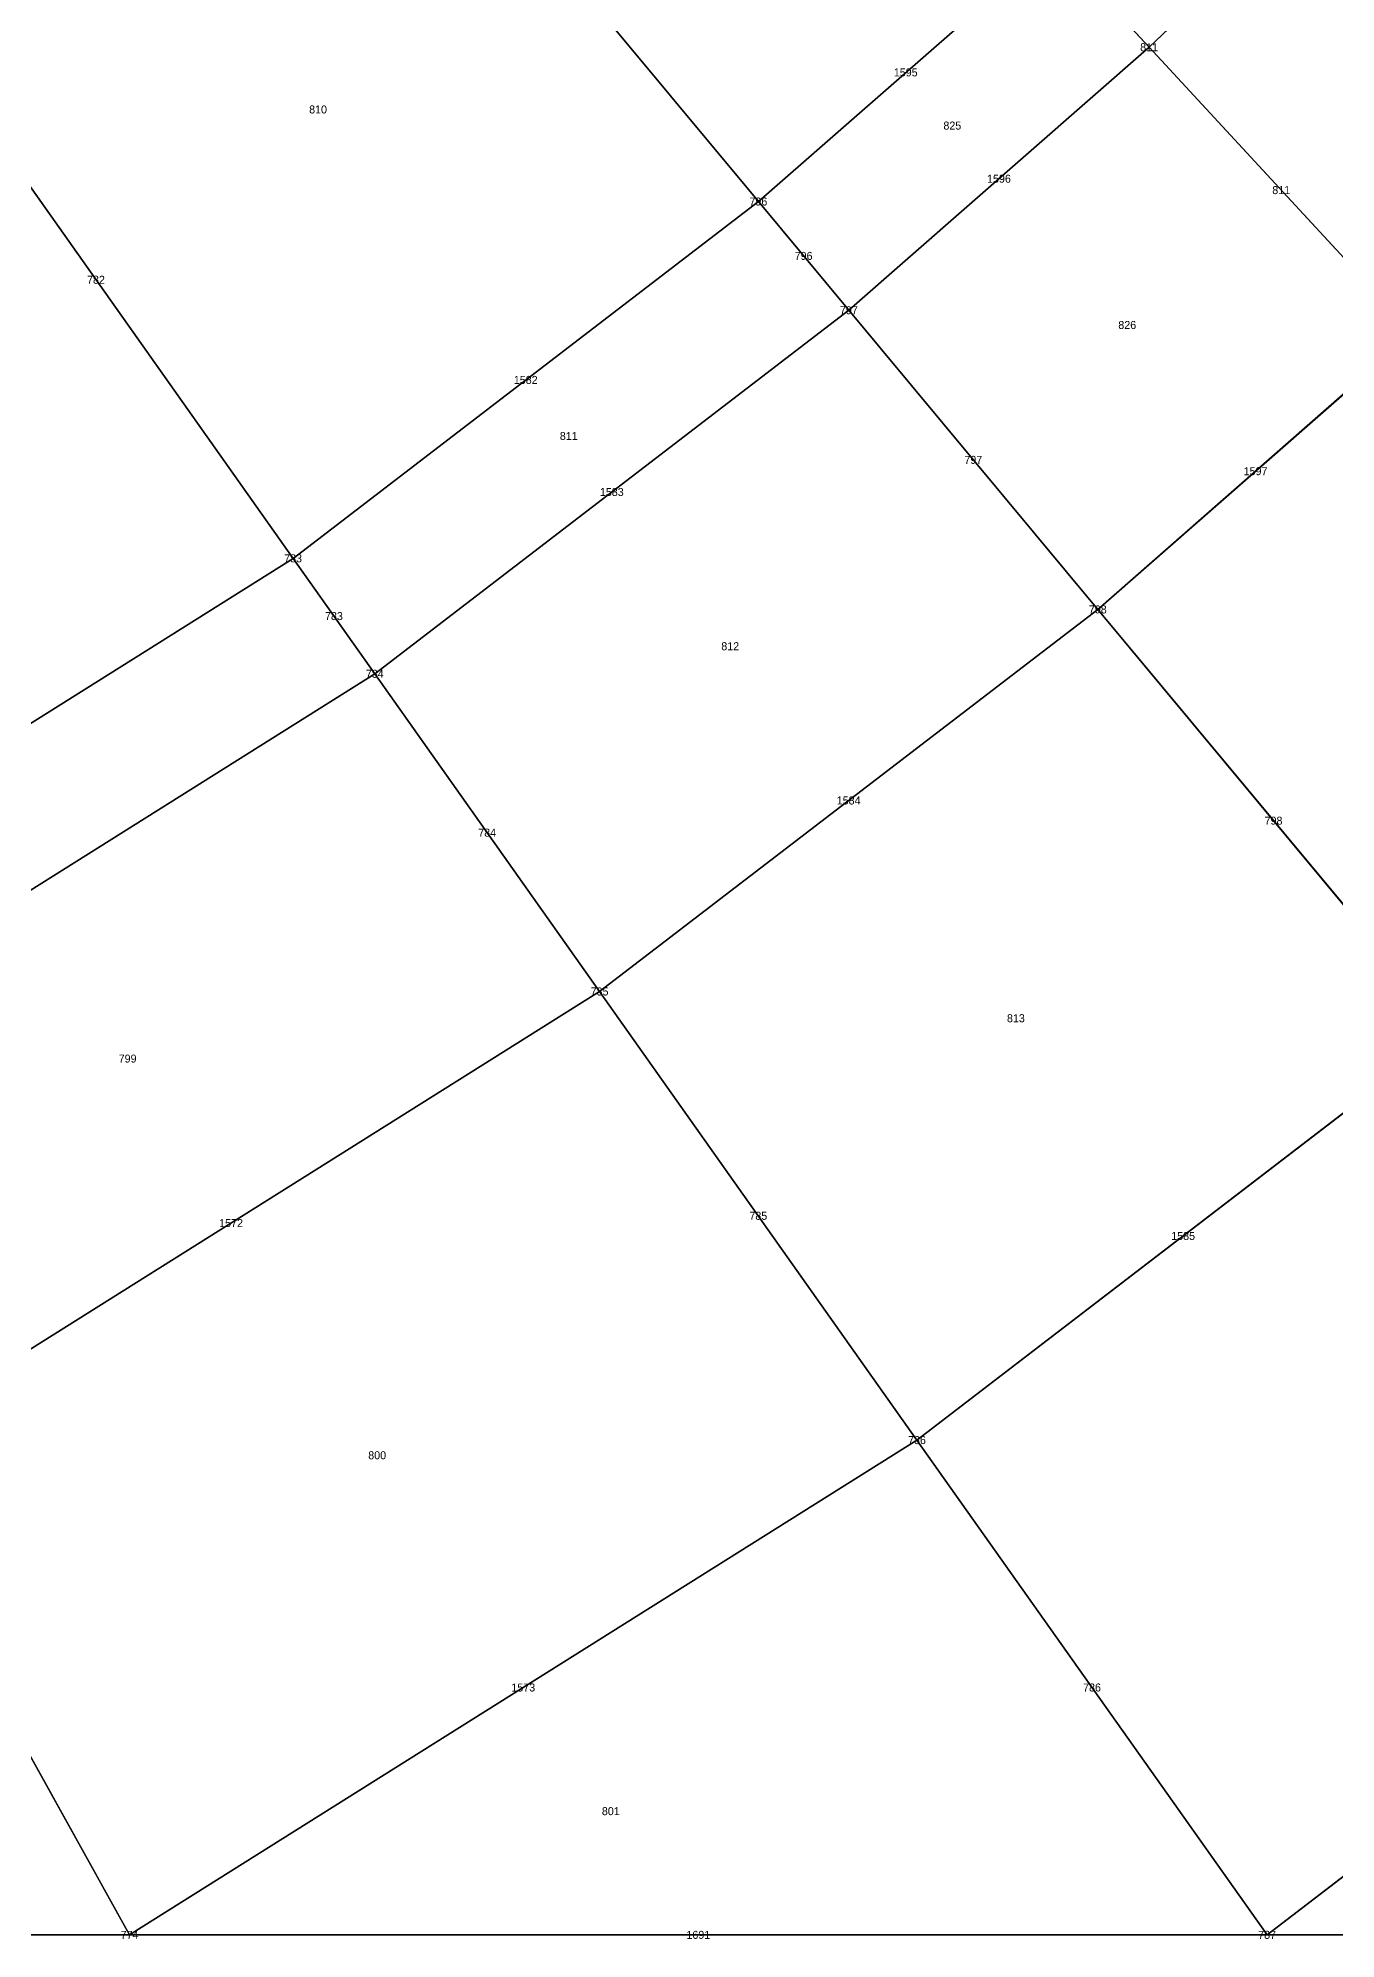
# Model space of a CAD drawing. Header units: metres. Extents: x -1.88 to 1.88, y -1.88 to 1.88.
# Drawn here: x 1.0188 to 1.343, y -1.876 to -1.4009 of the extents above; entities that cross this region are included whole.
import ezdxf
from ezdxf.enums import TextEntityAlignment as Align

# ---------------------------------------------------------------- set-up
doc = ezdxf.new("R2010")
doc.units = ezdxf.units.M

msp = doc.modelspace()

# ---------------------------------------------------------------- linework, layer by layer
at = {"layer": 'BRANCHES'}
for p, q in [((1.08972, -1.31059, 2.03128), (1.19876, -1.44174, 1.875)), ((1.29636, -1.40317, 1.83897), (1.33765, -1.36386, 1.83897)), ((1.19876, -1.44174, 1.875), (1.27237, -1.37721, 1.875)), ((1.27237, -1.37721, 1.875), (1.29636, -1.40317, 1.83897)), ((0.98406, -1.39168, 2.03128), (1.08253, -1.53093, 1.875)), ((1.22136, -1.46892, 1.83897), (1.29636, -1.40317, 1.83897)), ((1.29636, -1.40317, 1.83897), (1.36236, -1.4746, 1.73227)), ((1.08253, -1.53093, 1.875), (1.19876, -1.44174, 1.875)), ((1.19876, -1.44174, 1.875), (1.22136, -1.46892, 1.83897)), ((1.10294, -1.55979, 1.83897), (1.22136, -1.46892, 1.83897)), ((1.22136, -1.46892, 1.83897), (1.28354, -1.5437, 1.73227)), ((1.28354, -1.5437, 1.73227), (1.36236, -1.4746, 1.73227)), ((0.9106, -1.63903, 1.875), (1.08253, -1.53093, 1.875)), ((1.08253, -1.53093, 1.875), (1.10294, -1.55979, 1.83897)), ((1.15909, -1.6392, 1.73227), (1.28354, -1.5437, 1.73227)), ((1.28354, -1.5437, 1.73227), (1.37134, -1.6493, 1.55901)), ((0.92777, -1.66993, 1.83897), (1.10294, -1.55979, 1.83897)), ((1.10294, -1.55979, 1.83897), (1.15909, -1.6392, 1.73227)), ((0.975, -1.75495, 1.73227), (1.15909, -1.6392, 1.73227)), ((1.15909, -1.6392, 1.73227), (1.23838, -1.75133, 1.55901)), ((1.23838, -1.75133, 1.55901), (1.37134, -1.6493, 1.55901)), ((1.04169, -1.875, 1.55901), (1.23838, -1.75133, 1.55901)), ((1.23838, -1.75133, 1.55901), (1.32583, -1.875, 1.32583)), ((0.975, -1.75495, 1.73227), (1.04169, -1.875, 1.55901)), ((1.32583, -1.875, 1.32583), (1.46817, -1.76576, 1.32583)), ((0.71753, -1.875, 1.73227), (1.04169, -1.875, 1.55901)), ((1.04169, -1.875, 1.55901), (1.32583, -1.875, 1.32583)), ((1.32583, -1.875, 1.32583), (1.55901, -1.875, 1.04169))]:
    msp.add_line(p, q, dxfattribs=at)
at = {"layer": 'Faces'}
for points in [[(1.08972, -1.31059, 2.03128), (1.15664, -1.25193, 2.03128), (1.27237, -1.37721, 1.875), (1.19876, -1.44174, 1.875)], [(0.98406, -1.39168, 2.03128), (1.08972, -1.31059, 2.03128), (1.19876, -1.44174, 1.875), (1.08253, -1.53093, 1.875)], [(1.27237, -1.37721, 1.875), (1.3129, -1.33862, 1.875), (1.33765, -1.36386, 1.83897), (1.29636, -1.40317, 1.83897)], [(1.33765, -1.36386, 1.83897), (1.35082, -1.35082, 1.83897), (1.41959, -1.41959, 1.73227), (1.40575, -1.43329, 1.73227)], [(1.29636, -1.40317, 1.83897), (1.33765, -1.36386, 1.83897), (1.40575, -1.43329, 1.73227), (1.36236, -1.4746, 1.73227)], [(1.19876, -1.44174, 1.875), (1.27237, -1.37721, 1.875), (1.29636, -1.40317, 1.83897), (1.22136, -1.46892, 1.83897)], [(0.82777, -1.48995, 2.03128), (0.98406, -1.39168, 2.03128), (1.08253, -1.53093, 1.875), (0.9106, -1.63903, 1.875)], [(1.22136, -1.46892, 1.83897), (1.29636, -1.40317, 1.83897), (1.36236, -1.4746, 1.73227), (1.28354, -1.5437, 1.73227)], [(1.08253, -1.53093, 1.875), (1.19876, -1.44174, 1.875), (1.22136, -1.46892, 1.83897), (1.10294, -1.55979, 1.83897)], [(1.10294, -1.55979, 1.83897), (1.22136, -1.46892, 1.83897), (1.28354, -1.5437, 1.73227), (1.15909, -1.6392, 1.73227)], [(1.28354, -1.5437, 1.73227), (1.36236, -1.4746, 1.73227), (1.45555, -1.57548, 1.55901), (1.37134, -1.6493, 1.55901)], [(0.9106, -1.63903, 1.875), (1.08253, -1.53093, 1.875), (1.10294, -1.55979, 1.83897), (0.92777, -1.66993, 1.83897)], [(1.15909, -1.6392, 1.73227), (1.28354, -1.5437, 1.73227), (1.37134, -1.6493, 1.55901), (1.23838, -1.75133, 1.55901)], [(0.92777, -1.66993, 1.83897), (1.10294, -1.55979, 1.83897), (1.15909, -1.6392, 1.73227), (0.975, -1.75495, 1.73227)], [(0.975, -1.75495, 1.73227), (1.15909, -1.6392, 1.73227), (1.23838, -1.75133, 1.55901), (1.04169, -1.875, 1.55901)], [(1.23838, -1.75133, 1.55901), (1.37134, -1.6493, 1.55901), (1.46817, -1.76576, 1.32583), (1.32583, -1.875, 1.32583)], [(1.04169, -1.875, 1.55901), (1.23838, -1.75133, 1.55901), (1.32583, -1.875, 1.32583), (1.04169, -1.875, 1.55901)], [(0.71753, -1.875, 1.73227), (0.975, -1.75495, 1.73227), (1.04169, -1.875, 1.55901), (0.71753, -1.875, 1.73227)], [(1.32583, -1.875, 1.32583), (1.46817, -1.76576, 1.32583), (1.55901, -1.875, 1.04169), (1.32583, -1.875, 1.32583)]]:
    msp.add_3dface(points, dxfattribs=at)
at = {"layer": 'NODI-Estradosso'}
for p in [(1.29636, -1.40317, 2.25007), (1.19876, -1.44174, 2.27961), (1.22136, -1.46892, 2.25007), (1.08253, -1.53093, 2.27961), (1.28354, -1.5437, 2.16374), (1.10294, -1.55979, 2.25007), (1.15909, -1.6392, 2.16374), (1.23838, -1.75133, 2.02768), (1.04169, -1.875, 2.02768), (1.32583, -1.875, 1.8544)]:
    msp.add_point(p, dxfattribs=at)
at = {"layer": 'NODI-Intradosso'}
for p in [(1.29636, -1.40317, 1.83897), (1.19876, -1.44174, 1.875), (1.22136, -1.46892, 1.83897), (1.08253, -1.53093, 1.875), (1.28354, -1.5437, 1.73227), (1.10294, -1.55979, 1.83897), (1.15909, -1.6392, 1.73227), (1.23838, -1.75133, 1.55901), (1.04169, -1.875, 1.55901), (1.32583, -1.875, 1.32583)]:
    msp.add_point(p, dxfattribs=at)

# ---------------------------------------------------------------- texts
at = {"layer": 'BRANCHES-Index'}
for s, p in [('1595', (1.23557, -1.40947, 1.875)), ('1596', (1.25886, -1.43604, 1.83897)), ('811', (1.32936, -1.43889, 1.78562)), ('796', (1.21006, -1.45533, 1.85699)), ('782', (1.0333, -1.4613, 1.95314)), ('1582', (1.14065, -1.48633, 1.875)), ('797', (1.25245, -1.50631, 1.78562)), ('1597', (1.32295, -1.50915, 1.73227)), ('1583', (1.16215, -1.51435, 1.83897)), ('783', (1.09274, -1.54536, 1.85699)), ('1584', (1.22131, -1.59145, 1.73227)), ('798', (1.32744, -1.5965, 1.64564)), ('784', (1.13102, -1.5995, 1.78562)), ('1572', (1.06704, -1.69708, 1.73227)), ('785', (1.19874, -1.69527, 1.64564)), ('1585', (1.30486, -1.70031, 1.55901)), ('1573', (1.14004, -1.81317, 1.55901)), ('786', (1.2821, -1.81317, 1.44242)), ('1691', (1.18376, -1.875, 1.44242))]:
    msp.add_text(s, height=0.002, dxfattribs=at).set_placement(p, align=Align.MIDDLE_CENTER)
at = {"layer": 'Faces-Index'}
for s, p in [('810', (1.08877, -1.41873, 1.95314)), ('825', (1.24721, -1.42276, 1.85699)), ('826', (1.2909, -1.4726, 1.78562)), ('811', (1.1514, -1.50034, 1.85699)), ('812', (1.19173, -1.5529, 1.78562)), ('813', (1.26309, -1.64588, 1.64564)), ('799', (1.0412, -1.65597, 1.78562)), ('800', (1.10354, -1.75512, 1.64564)), ('801', (1.1619, -1.84408, 1.50071))]:
    msp.add_text(s, height=0.002, dxfattribs=at).set_placement(p, align=Align.MIDDLE_CENTER)
at = {"layer": 'NODI-Index'}
for s, p in [('811', (1.29636, -1.40317, 1.83897)), ('796', (1.19876, -1.44174, 1.875)), ('797', (1.22136, -1.46892, 1.83897)), ('783', (1.08253, -1.53093, 1.875)), ('798', (1.28354, -1.5437, 1.73227)), ('784', (1.10294, -1.55979, 1.83897)), ('785', (1.15909, -1.6392, 1.73227)), ('786', (1.23838, -1.75133, 1.55901)), ('774', (1.04169, -1.875, 1.55901)), ('787', (1.32583, -1.875, 1.32583))]:
    msp.add_text(s, height=0.002, dxfattribs=at).set_placement(p, align=Align.MIDDLE_CENTER)

doc.saveas('drawing.dxf')
